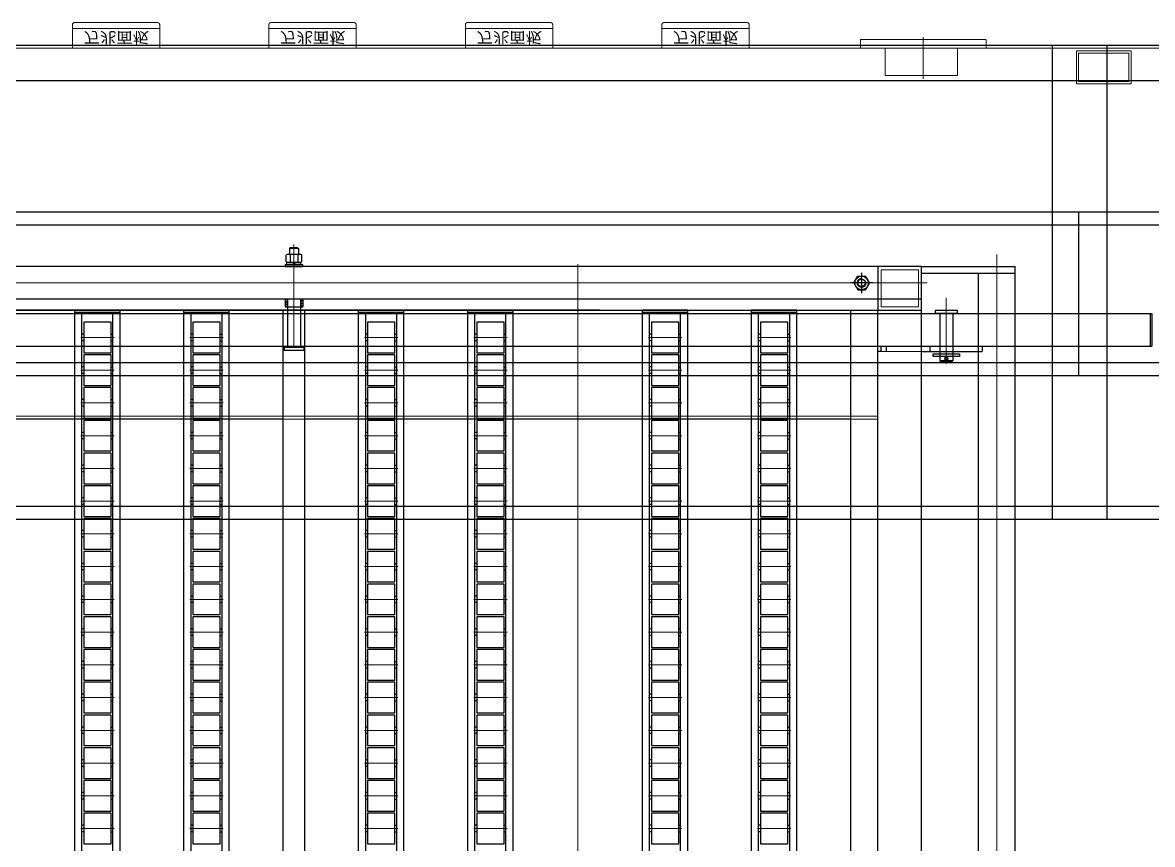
# Model space of a CAD drawing. Extents: x 539033 to 804858, y 468425 to 1263560.
# Drawn here: x 758829 to 759864, y 509196 to 509949 of the extents above; entities that cross this region are included whole.
import ezdxf

# ---------------------------------------------------------------- set-up
doc = ezdxf.new("R2010")
doc.units = 0
doc.header["$LTSCALE"] = 1000
doc.header["$MEASUREMENT"] = 0
for name, pattern in [('0', [0, 0]), ('ACAD_ISO02W100', [15, 12, -3]), ('ACAD_ISO04W100', [30, 24, -3, 0, -3]), ('ACAD_ISO05W100', [33, 24, -3, 0, -3, 0, -3]), ('ACAD_ISO10W100', [18.5, 12, -3, 0.5, -3]), ('DASHDOT', [25.4, 12.7, -6.35, 0, -6.35]), ('SOLID', [0])]:
    doc.linetypes.add(name, pattern=pattern)
doc.layers.get('0').update_dxf_attribs({"linetype": 'CONTINUOUS'})
doc.layers.add('1', color=1, linetype='DASHDOT')
for name, color, linetype, lineweight in [('3', 7, 'ACAD_ISO04W100', 15), ('中心线', 1, 'ACAD_ISO10W100', 15), ('双点划线', 7, 'ACAD_ISO05W100', 15), ('标注', 7, 'SOLID', 15), ('点划线', 1, 'ACAD_ISO04W100', 15), ('粗实线', 7, '0', 30), ('虚线', 6, 'ACAD_ISO02W100', 18)]:
    doc.layers.add(name, color=color, linetype=linetype, lineweight=lineweight)
doc.styles.add('标准', font='', dxfattribs={"width": 0.667})
doc.styles.get('标准').set_extended_font_data('FangSong_GB2312')

# ---------------------------------------------------------------- blocks, each defined once
blk = doc.blocks.new('A$C513352F2')
at = {"layer": '点划线'}
blk.add_line((68.9, 0), (68.9, 1086.9), dxfattribs=at)
at = {"layer": '粗实线', "color": 5}
for p, q in [((0, 1070.9), (85.7, 1070.9)), ((85.7, 1070.9), (85.7, 10.9)), ((0, 1064.9), (85.7, 1064.9)), ((52.2, 1064.9), (52.2, 16.9)), ((0, 16.9), (85.7, 16.9)), ((0, 10.9), (85.7, 10.9))]:
    blk.add_line(p, q, dxfattribs=at)
blk = doc.blocks.new('A$C458447FD')
at = {"layer": '标注'}
h = blk.add_hatch(dxfattribs=at)
h.set_pattern_fill('ANSI31', color=3, scale=0.5)
h.set_pattern_definition([(45, (-117.9495, 9.9451), (-1.122532, 1.122532), [])])
h.paths.add_polyline_path([(792.3, 50.1), (794, 50.1), (794, 57.1), (792.3, 57.1)])
h.paths.add_polyline_path([(778, 50.1), (779.8, 50.1), (779.8, 57.1), (778, 57.1)])
for p, q in [((176.4, 100.1), (176.4, 102.6)), ((176.4, 102.6), (200.4, 102.6)), ((200.4, 102.6), (200.4, 100.1)), ((258.8, 35.1), (262.4, 41.4)), ((258.8, 35.1), (262.4, 28.9)), ((269.6, 41.4), (262.4, 41.4)), ((273.2, 35.1), (269.6, 41.4)), ((273.2, 35.1), (269.6, 28.9)), ((269.6, 28.9), (262.4, 28.9)), ((794, 20.1), (778, 20.1)), ((778, 20.1), (778, 18.5)), ((778, 18.5), (794, 18.5)), ((778.8, 15.9), (778.8, 9.5)), ((779.6, 18.5), (792.5, 18.5)), ((779.6, 18.5), (779.6, 16.4)), ((779.6, 16.4), (792.5, 16.4)), ((791.4, 16.4), (780.6, 16.4)), ((782.4, 9.5), (782.4, 15.9)), ((785.5, 18.5), (784.9, 16.4)), ((786.5, 18.3), (786, 16.4)), ((786.6, 18.5), (786.5, 18.3)), ((789.6, 9.5), (789.6, 15.9)), ((792.5, 18.5), (792.5, 16.4)), ((793.2, 15.9), (793.2, 9.5)), ((794, 18.5), (794, 20.1)), ((791.4, 8.9), (780.6, 8.9))]:
    blk.add_line(p, q)
at = {"color": 3}
for p, q in [((777, 94.1), (777, 97.1)), ((777, 97.1), (795, 97.1)), ((795, 94.1), (795, 97.1))]:
    blk.add_line(p, q, dxfattribs=at)
for radius in [6.23, 3.4]:
    blk.add_circle((266, 35.1), radius)
for centre, radius, start, end in [((780.6, 13.2), 3.21, 55.9063, 124.0937), ((786, 4.4), 12, 72.5674, 107.4326), ((791.4, 13.2), 3.21, 55.9063, 124.0937), ((780.6, 12.1), 3.21, 235.9063, 304.0937), ((786, 20.9), 12, 252.5674, 287.4326), ((791.4, 12.1), 3.21, 235.9063, 304.0937)]:
    blk.add_arc(centre, radius, start, end)
at = {"layer": '1', "linetype": 'DASHDOT'}
for p, q in [((266, 25.9), (266, 44.4)), ((255.8, 35.1), (276.2, 35.1))]:
    blk.add_line(p, q, dxfattribs=at)
at = {"layer": '3'}
blk.add_arc((266, 35.1), 4, 270, 190, dxfattribs=at)
at = {"layer": '点划线'}
for p, q in [((526, 17.9), (526, 1044.2)), ((330.8, 535.1), (361.3, 535.1)), ((430.8, 535.1), (461.3, 535.1)), ((590.8, 535.1), (621.3, 535.1)), ((690.8, 535.1), (721.3, 535.1)), ((850.8, 535.1), (881.3, 535.1)), ((950.8, 535.1), (981.3, 535.1)), ((330.8, 505.1), (361.3, 505.1)), ((430.8, 505.1), (461.3, 505.1)), ((590.8, 505.1), (621.3, 505.1)), ((690.8, 505.1), (721.3, 505.1)), ((850.8, 505.1), (881.3, 505.1)), ((950.8, 505.1), (981.3, 505.1)), ((330.8, 475.1), (361.3, 475.1)), ((430.8, 475.1), (461.3, 475.1)), ((590.8, 475.1), (621.3, 475.1)), ((690.8, 475.1), (721.3, 475.1)), ((850.8, 475.1), (881.3, 475.1)), ((950.8, 475.1), (981.3, 475.1)), ((330.8, 445.1), (361.3, 445.1)), ((430.8, 445.1), (461.3, 445.1)), ((590.8, 445.1), (621.3, 445.1)), ((690.8, 445.1), (721.3, 445.1)), ((850.8, 445.1), (881.3, 445.1)), ((950.8, 445.1), (981.3, 445.1)), ((330.8, 415.1), (361.3, 415.1)), ((430.8, 415.1), (461.3, 415.1)), ((590.8, 415.1), (621.3, 415.1)), ((690.8, 415.1), (721.3, 415.1)), ((850.8, 415.1), (881.3, 415.1)), ((950.8, 415.1), (981.3, 415.1)), ((330.8, 385.1), (361.3, 385.1)), ((430.8, 385.1), (461.3, 385.1)), ((590.8, 385.1), (621.3, 385.1)), ((690.8, 385.1), (721.3, 385.1)), ((850.8, 385.1), (881.3, 385.1)), ((950.8, 385.1), (981.3, 385.1)), ((330.8, 355.1), (361.3, 355.1)), ((430.8, 355.1), (461.3, 355.1)), ((590.8, 355.1), (621.3, 355.1)), ((690.8, 355.1), (721.3, 355.1)), ((850.8, 355.1), (881.3, 355.1)), ((950.8, 355.1), (981.3, 355.1)), ((330.8, 325.1), (361.3, 325.1)), ((430.8, 325.1), (461.3, 325.1)), ((590.8, 325.1), (621.3, 325.1)), ((690.8, 325.1), (721.3, 325.1)), ((850.8, 325.1), (881.3, 325.1)), ((950.8, 325.1), (981.3, 325.1)), ((330.8, 295.1), (361.3, 295.1)), ((430.8, 295.1), (461.3, 295.1)), ((590.8, 295.1), (621.3, 295.1)), ((690.8, 295.1), (721.3, 295.1)), ((850.8, 295.1), (881.3, 295.1)), ((950.8, 295.1), (981.3, 295.1)), ((330.8, 265.1), (361.3, 265.1)), ((430.8, 265.1), (461.3, 265.1)), ((590.8, 265.1), (621.3, 265.1)), ((690.8, 265.1), (721.3, 265.1)), ((850.8, 265.1), (881.3, 265.1)), ((950.8, 265.1), (981.3, 265.1)), ((330.8, 235.1), (361.3, 235.1)), ((430.8, 235.1), (461.3, 235.1)), ((590.8, 235.1), (621.3, 235.1)), ((690.8, 235.1), (721.3, 235.1)), ((850.8, 235.1), (881.3, 235.1)), ((950.8, 235.1), (981.3, 235.1)), ((330.8, 205.1), (361.3, 205.1)), ((430.8, 205.1), (461.3, 205.1)), ((590.8, 205.1), (621.3, 205.1)), ((690.8, 205.1), (721.3, 205.1)), ((850.8, 205.1), (881.3, 205.1)), ((950.8, 205.1), (981.3, 205.1)), ((330.8, 175.1), (361.3, 175.1)), ((430.8, 175.1), (461.3, 175.1)), ((590.8, 175.1), (621.3, 175.1)), ((690.8, 175.1), (721.3, 175.1)), ((850.8, 175.1), (881.3, 175.1)), ((950.8, 175.1), (981.3, 175.1)), ((330.8, 145.1), (361.3, 145.1)), ((430.8, 145.1), (461.3, 145.1)), ((590.8, 145.1), (621.3, 145.1)), ((690.8, 145.1), (721.3, 145.1)), ((850.8, 145.1), (881.3, 145.1)), ((950.8, 145.1), (981.3, 145.1)), ((330.8, 115.1), (361.3, 115.1)), ((430.8, 115.1), (461.3, 115.1)), ((590.8, 115.1), (621.3, 115.1)), ((690.8, 115.1), (721.3, 115.1)), ((850.8, 115.1), (881.3, 115.1)), ((950.8, 115.1), (981.3, 115.1)), ((186.4, 104.6), (190.4, 104.6)), ((188.4, 48.9), (188.4, 109.3)), ((786, 0), (786, 94.6)), ((330.8, 85.1), (361.3, 85.1)), ((430.8, 85.1), (461.3, 85.1)), ((590.8, 85.1), (621.3, 85.1)), ((690.8, 85.1), (721.3, 85.1)), ((850.8, 85.1), (881.3, 85.1)), ((950.8, 85.1), (981.3, 85.1)), ((206, 35.1), (1376.8, 35.1))]:
    blk.add_line(p, q, dxfattribs=at)
at = {"layer": '粗实线'}
for p, q in [((251, 1040.1), (251, 60.1)), ((276, 160.1), (776, 160.1)), ((796, 160.1), (1296, 160.1)), ((182.4, 106.6), (183.4, 107.6)), ((182.4, 63.1), (182.4, 106.6)), ((182.4, 106.6), (194.4, 106.6)), ((193.4, 107.6), (183.4, 107.6)), ((193.4, 107.6), (194.4, 106.6)), ((194.4, 63.1), (194.4, 106.6)), ((155.5, 93.1), (155.5, 98.1)), ((211, 98.1), (155.5, 98.1)), ((200.4, 100.1), (176.4, 100.1)), ((203.4, 93.1), (203.4, 98.1)), ((243.5, 93.1), (243.5, 98.1)), ((248.5, 98.1), (251, 98.1)), ((248.5, 93.1), (248.5, 98.1)), ((780, 50.1), (780, 94.1)), ((792, 50.1), (792, 94.1)), ((0, 63.1), (0, 93.1)), ((1118.6, 93.1), (0, 93.1)), ((1.5, 63.1), (1.5, 93.1)), ((1109.8, 63.1), (0, 63.1)), ((1321, 60.1), (251, 60.1)), ((506, 60.1), (1321, 60.1)), ((794, 57.1), (778, 57.1)), ((778, 50.1), (778, 57.1)), ((779.8, 50.1), (779.8, 57.1)), ((792.3, 50.1), (792.3, 57.1)), ((794, 50.1), (794, 57.1)), ((211, 50.1), (1361, 50.1)), ((782, 3.6), (782, 8.9)), ((783, 2.6), (782, 3.6)), ((782, 3.6), (790, 3.6)), ((789, 2.6), (783, 2.6)), ((789, 2.6), (790, 3.6)), ((790, 3.6), (790, 8.9))]:
    blk.add_line(p, q, dxfattribs=at)
at = {"layer": '粗实线', "color": 2}
for p, q in [((276, 1040.1), (276, 60.1)), ((776, 1040.1), (776, 60.1)), ((796, 1040.1), (796, 60.1))]:
    blk.add_line(p, q, dxfattribs=at)
at = {"layer": '粗实线', "color": 4}
for p, q in [((325.3, 1040.1), (325.3, 60.1)), ((331.8, 1038.1), (331.8, 62.1)), ((360.3, 1038.1), (360.3, 62.1)), ((366.8, 1040.1), (366.8, 60.1)), ((425.3, 1040.1), (425.3, 60.1)), ((431.8, 1038.1), (431.8, 62.1)), ((460.3, 1038.1), (460.3, 62.1)), ((466.8, 1040.1), (466.8, 60.1)), ((585.3, 1040.1), (585.3, 60.1)), ((591.8, 1038.1), (591.8, 62.1)), ((620.3, 1038.1), (620.3, 62.1)), ((626.8, 1040.1), (626.8, 60.1)), ((685.3, 1040.1), (685.3, 60.1)), ((691.8, 1038.1), (691.8, 62.1)), ((720.3, 1038.1), (720.3, 62.1)), ((726.8, 1040.1), (726.8, 60.1)), ((845.3, 1040.1), (845.3, 60.1)), ((851.8, 1038.1), (851.8, 62.1)), ((880.3, 1038.1), (880.3, 62.1)), ((886.8, 1040.1), (886.8, 60.1)), ((945.3, 1040.1), (945.3, 60.1)), ((951.8, 1038.1), (951.8, 62.1)), ((980.3, 1038.1), (980.3, 62.1)), ((986.8, 1040.1), (986.8, 60.1)), ((325.3, 62.1), (366.8, 62.1)), ((425.3, 62.1), (466.8, 62.1)), ((585.3, 62.1), (626.8, 62.1)), ((685.3, 62.1), (726.8, 62.1)), ((845.3, 62.1), (886.8, 62.1)), ((945.3, 62.1), (986.8, 62.1)), ((325.3, 60.1), (366.8, 60.1)), ((425.3, 60.1), (466.8, 60.1)), ((585.3, 60.1), (626.8, 60.1)), ((685.3, 60.1), (726.8, 60.1)), ((845.3, 60.1), (886.8, 60.1)), ((945.3, 60.1), (986.8, 60.1))]:
    blk.add_line(p, q, dxfattribs=at)
at = {"layer": '粗实线', "color": 3}
for p, q in [((333.5, 538.1), (331.8, 538.1)), ((331.8, 538.1), (331.8, 532.1)), ((333.5, 532.1), (331.8, 532.1)), ((358.5, 538.1), (360.3, 538.1)), ((358.5, 532.1), (360.3, 532.1)), ((360.3, 538.1), (360.3, 532.1)), ((433.5, 538.1), (431.8, 538.1)), ((431.8, 538.1), (431.8, 532.1)), ((433.5, 532.1), (431.8, 532.1)), ((458.5, 538.1), (460.3, 538.1)), ((458.5, 532.1), (460.3, 532.1)), ((460.3, 538.1), (460.3, 532.1)), ((593.5, 538.1), (591.8, 538.1)), ((591.8, 538.1), (591.8, 532.1)), ((593.5, 532.1), (591.8, 532.1)), ((618.5, 538.1), (620.3, 538.1)), ((618.5, 532.1), (620.3, 532.1)), ((620.3, 538.1), (620.3, 532.1)), ((693.5, 538.1), (691.8, 538.1)), ((691.8, 538.1), (691.8, 532.1)), ((693.5, 532.1), (691.8, 532.1)), ((718.5, 538.1), (720.3, 538.1)), ((718.5, 532.1), (720.3, 532.1)), ((720.3, 538.1), (720.3, 532.1)), ((853.5, 538.1), (851.8, 538.1)), ((851.8, 538.1), (851.8, 532.1)), ((853.5, 532.1), (851.8, 532.1)), ((878.5, 538.1), (880.3, 538.1)), ((878.5, 532.1), (880.3, 532.1)), ((880.3, 538.1), (880.3, 532.1)), ((953.5, 538.1), (951.8, 538.1)), ((951.8, 538.1), (951.8, 532.1)), ((953.5, 532.1), (951.8, 532.1)), ((978.5, 538.1), (980.3, 538.1)), ((978.5, 532.1), (980.3, 532.1)), ((980.3, 538.1), (980.3, 532.1)), ((333.5, 508.1), (331.8, 508.1)), ((331.8, 508.1), (331.8, 502.1)), ((358.5, 508.1), (360.3, 508.1)), ((360.3, 508.1), (360.3, 502.1)), ((433.5, 508.1), (431.8, 508.1)), ((431.8, 508.1), (431.8, 502.1)), ((458.5, 508.1), (460.3, 508.1)), ((460.3, 508.1), (460.3, 502.1)), ((593.5, 508.1), (591.8, 508.1)), ((591.8, 508.1), (591.8, 502.1)), ((618.5, 508.1), (620.3, 508.1)), ((620.3, 508.1), (620.3, 502.1)), ((693.5, 508.1), (691.8, 508.1)), ((691.8, 508.1), (691.8, 502.1)), ((718.5, 508.1), (720.3, 508.1)), ((720.3, 508.1), (720.3, 502.1)), ((853.5, 508.1), (851.8, 508.1)), ((851.8, 508.1), (851.8, 502.1)), ((878.5, 508.1), (880.3, 508.1)), ((880.3, 508.1), (880.3, 502.1)), ((953.5, 508.1), (951.8, 508.1)), ((951.8, 508.1), (951.8, 502.1)), ((978.5, 508.1), (980.3, 508.1)), ((980.3, 508.1), (980.3, 502.1)), ((333.5, 502.1), (331.8, 502.1)), ((358.5, 502.1), (360.3, 502.1)), ((433.5, 502.1), (431.8, 502.1)), ((458.5, 502.1), (460.3, 502.1)), ((593.5, 502.1), (591.8, 502.1)), ((618.5, 502.1), (620.3, 502.1)), ((693.5, 502.1), (691.8, 502.1)), ((718.5, 502.1), (720.3, 502.1)), ((853.5, 502.1), (851.8, 502.1)), ((878.5, 502.1), (880.3, 502.1)), ((953.5, 502.1), (951.8, 502.1)), ((978.5, 502.1), (980.3, 502.1)), ((333.5, 478.1), (331.8, 478.1)), ((331.8, 478.1), (331.8, 472.1)), ((358.5, 478.1), (360.3, 478.1)), ((360.3, 478.1), (360.3, 472.1)), ((433.5, 478.1), (431.8, 478.1)), ((431.8, 478.1), (431.8, 472.1)), ((458.5, 478.1), (460.3, 478.1)), ((460.3, 478.1), (460.3, 472.1)), ((593.5, 478.1), (591.8, 478.1)), ((591.8, 478.1), (591.8, 472.1)), ((618.5, 478.1), (620.3, 478.1)), ((620.3, 478.1), (620.3, 472.1)), ((693.5, 478.1), (691.8, 478.1)), ((691.8, 478.1), (691.8, 472.1)), ((718.5, 478.1), (720.3, 478.1)), ((720.3, 478.1), (720.3, 472.1)), ((853.5, 478.1), (851.8, 478.1)), ((851.8, 478.1), (851.8, 472.1)), ((878.5, 478.1), (880.3, 478.1)), ((880.3, 478.1), (880.3, 472.1)), ((953.5, 478.1), (951.8, 478.1)), ((951.8, 478.1), (951.8, 472.1)), ((978.5, 478.1), (980.3, 478.1)), ((980.3, 478.1), (980.3, 472.1)), ((333.5, 472.1), (331.8, 472.1)), ((358.5, 472.1), (360.3, 472.1)), ((433.5, 472.1), (431.8, 472.1)), ((458.5, 472.1), (460.3, 472.1)), ((593.5, 472.1), (591.8, 472.1)), ((618.5, 472.1), (620.3, 472.1)), ((693.5, 472.1), (691.8, 472.1)), ((718.5, 472.1), (720.3, 472.1)), ((853.5, 472.1), (851.8, 472.1)), ((878.5, 472.1), (880.3, 472.1)), ((953.5, 472.1), (951.8, 472.1)), ((978.5, 472.1), (980.3, 472.1)), ((333.5, 448.1), (331.8, 448.1)), ((331.8, 448.1), (331.8, 442.1)), ((358.5, 448.1), (360.3, 448.1)), ((360.3, 448.1), (360.3, 442.1)), ((433.5, 448.1), (431.8, 448.1)), ((431.8, 448.1), (431.8, 442.1)), ((458.5, 448.1), (460.3, 448.1)), ((460.3, 448.1), (460.3, 442.1)), ((593.5, 448.1), (591.8, 448.1)), ((591.8, 448.1), (591.8, 442.1)), ((618.5, 448.1), (620.3, 448.1)), ((620.3, 448.1), (620.3, 442.1)), ((693.5, 448.1), (691.8, 448.1)), ((691.8, 448.1), (691.8, 442.1)), ((718.5, 448.1), (720.3, 448.1)), ((720.3, 448.1), (720.3, 442.1)), ((853.5, 448.1), (851.8, 448.1)), ((851.8, 448.1), (851.8, 442.1)), ((878.5, 448.1), (880.3, 448.1)), ((880.3, 448.1), (880.3, 442.1)), ((953.5, 448.1), (951.8, 448.1)), ((951.8, 448.1), (951.8, 442.1)), ((978.5, 448.1), (980.3, 448.1)), ((980.3, 448.1), (980.3, 442.1)), ((333.5, 442.1), (331.8, 442.1)), ((358.5, 442.1), (360.3, 442.1)), ((433.5, 442.1), (431.8, 442.1)), ((458.5, 442.1), (460.3, 442.1)), ((593.5, 442.1), (591.8, 442.1)), ((618.5, 442.1), (620.3, 442.1)), ((693.5, 442.1), (691.8, 442.1)), ((718.5, 442.1), (720.3, 442.1)), ((853.5, 442.1), (851.8, 442.1)), ((878.5, 442.1), (880.3, 442.1)), ((953.5, 442.1), (951.8, 442.1)), ((978.5, 442.1), (980.3, 442.1)), ((333.5, 418.1), (331.8, 418.1)), ((331.8, 418.1), (331.8, 412.1)), ((358.5, 418.1), (360.3, 418.1)), ((360.3, 418.1), (360.3, 412.1)), ((433.5, 418.1), (431.8, 418.1)), ((431.8, 418.1), (431.8, 412.1)), ((458.5, 418.1), (460.3, 418.1)), ((460.3, 418.1), (460.3, 412.1)), ((593.5, 418.1), (591.8, 418.1)), ((591.8, 418.1), (591.8, 412.1)), ((618.5, 418.1), (620.3, 418.1)), ((620.3, 418.1), (620.3, 412.1)), ((693.5, 418.1), (691.8, 418.1)), ((691.8, 418.1), (691.8, 412.1)), ((718.5, 418.1), (720.3, 418.1)), ((720.3, 418.1), (720.3, 412.1)), ((853.5, 418.1), (851.8, 418.1)), ((851.8, 418.1), (851.8, 412.1)), ((878.5, 418.1), (880.3, 418.1)), ((880.3, 418.1), (880.3, 412.1)), ((953.5, 418.1), (951.8, 418.1)), ((951.8, 418.1), (951.8, 412.1)), ((978.5, 418.1), (980.3, 418.1)), ((980.3, 418.1), (980.3, 412.1)), ((333.5, 412.1), (331.8, 412.1)), ((358.5, 412.1), (360.3, 412.1)), ((433.5, 412.1), (431.8, 412.1)), ((458.5, 412.1), (460.3, 412.1)), ((593.5, 412.1), (591.8, 412.1)), ((618.5, 412.1), (620.3, 412.1)), ((693.5, 412.1), (691.8, 412.1)), ((718.5, 412.1), (720.3, 412.1)), ((853.5, 412.1), (851.8, 412.1)), ((878.5, 412.1), (880.3, 412.1)), ((953.5, 412.1), (951.8, 412.1)), ((978.5, 412.1), (980.3, 412.1)), ((333.5, 388.1), (331.8, 388.1)), ((331.8, 388.1), (331.8, 382.1)), ((358.5, 388.1), (360.3, 388.1)), ((360.3, 388.1), (360.3, 382.1)), ((433.5, 388.1), (431.8, 388.1)), ((431.8, 388.1), (431.8, 382.1)), ((458.5, 388.1), (460.3, 388.1)), ((460.3, 388.1), (460.3, 382.1)), ((593.5, 388.1), (591.8, 388.1)), ((591.8, 388.1), (591.8, 382.1)), ((618.5, 388.1), (620.3, 388.1)), ((620.3, 388.1), (620.3, 382.1)), ((693.5, 388.1), (691.8, 388.1)), ((691.8, 388.1), (691.8, 382.1)), ((718.5, 388.1), (720.3, 388.1)), ((720.3, 388.1), (720.3, 382.1)), ((853.5, 388.1), (851.8, 388.1)), ((851.8, 388.1), (851.8, 382.1)), ((878.5, 388.1), (880.3, 388.1)), ((880.3, 388.1), (880.3, 382.1)), ((953.5, 388.1), (951.8, 388.1)), ((951.8, 388.1), (951.8, 382.1)), ((978.5, 388.1), (980.3, 388.1)), ((980.3, 388.1), (980.3, 382.1)), ((333.5, 382.1), (331.8, 382.1)), ((358.5, 382.1), (360.3, 382.1)), ((433.5, 382.1), (431.8, 382.1)), ((458.5, 382.1), (460.3, 382.1)), ((593.5, 382.1), (591.8, 382.1)), ((618.5, 382.1), (620.3, 382.1)), ((693.5, 382.1), (691.8, 382.1)), ((718.5, 382.1), (720.3, 382.1)), ((853.5, 382.1), (851.8, 382.1)), ((878.5, 382.1), (880.3, 382.1)), ((953.5, 382.1), (951.8, 382.1)), ((978.5, 382.1), (980.3, 382.1)), ((333.5, 358.1), (331.8, 358.1)), ((331.8, 358.1), (331.8, 352.1)), ((333.5, 352.1), (331.8, 352.1)), ((358.5, 358.1), (360.3, 358.1)), ((358.5, 352.1), (360.3, 352.1)), ((360.3, 358.1), (360.3, 352.1)), ((433.5, 358.1), (431.8, 358.1)), ((431.8, 358.1), (431.8, 352.1)), ((433.5, 352.1), (431.8, 352.1)), ((458.5, 358.1), (460.3, 358.1)), ((458.5, 352.1), (460.3, 352.1)), ((460.3, 358.1), (460.3, 352.1)), ((593.5, 358.1), (591.8, 358.1)), ((591.8, 358.1), (591.8, 352.1)), ((593.5, 352.1), (591.8, 352.1)), ((618.5, 358.1), (620.3, 358.1)), ((618.5, 352.1), (620.3, 352.1)), ((620.3, 358.1), (620.3, 352.1)), ((693.5, 358.1), (691.8, 358.1)), ((691.8, 358.1), (691.8, 352.1)), ((693.5, 352.1), (691.8, 352.1)), ((718.5, 358.1), (720.3, 358.1)), ((718.5, 352.1), (720.3, 352.1)), ((720.3, 358.1), (720.3, 352.1)), ((853.5, 358.1), (851.8, 358.1)), ((851.8, 358.1), (851.8, 352.1)), ((853.5, 352.1), (851.8, 352.1)), ((878.5, 358.1), (880.3, 358.1)), ((878.5, 352.1), (880.3, 352.1)), ((880.3, 358.1), (880.3, 352.1)), ((953.5, 358.1), (951.8, 358.1)), ((951.8, 358.1), (951.8, 352.1)), ((953.5, 352.1), (951.8, 352.1)), ((978.5, 358.1), (980.3, 358.1)), ((978.5, 352.1), (980.3, 352.1)), ((980.3, 358.1), (980.3, 352.1)), ((333.5, 328.1), (331.8, 328.1)), ((331.8, 328.1), (331.8, 322.1)), ((333.5, 322.1), (331.8, 322.1)), ((358.5, 328.1), (360.3, 328.1)), ((358.5, 322.1), (360.3, 322.1)), ((360.3, 328.1), (360.3, 322.1)), ((433.5, 328.1), (431.8, 328.1)), ((431.8, 328.1), (431.8, 322.1)), ((433.5, 322.1), (431.8, 322.1)), ((458.5, 328.1), (460.3, 328.1)), ((458.5, 322.1), (460.3, 322.1)), ((460.3, 328.1), (460.3, 322.1)), ((593.5, 328.1), (591.8, 328.1)), ((591.8, 328.1), (591.8, 322.1)), ((593.5, 322.1), (591.8, 322.1)), ((618.5, 328.1), (620.3, 328.1)), ((618.5, 322.1), (620.3, 322.1)), ((620.3, 328.1), (620.3, 322.1)), ((693.5, 328.1), (691.8, 328.1)), ((691.8, 328.1), (691.8, 322.1)), ((693.5, 322.1), (691.8, 322.1)), ((718.5, 328.1), (720.3, 328.1)), ((718.5, 322.1), (720.3, 322.1)), ((720.3, 328.1), (720.3, 322.1)), ((853.5, 328.1), (851.8, 328.1)), ((851.8, 328.1), (851.8, 322.1)), ((853.5, 322.1), (851.8, 322.1)), ((878.5, 328.1), (880.3, 328.1)), ((878.5, 322.1), (880.3, 322.1)), ((880.3, 328.1), (880.3, 322.1)), ((953.5, 328.1), (951.8, 328.1)), ((951.8, 328.1), (951.8, 322.1)), ((953.5, 322.1), (951.8, 322.1)), ((978.5, 328.1), (980.3, 328.1)), ((978.5, 322.1), (980.3, 322.1)), ((980.3, 328.1), (980.3, 322.1)), ((333.5, 298.1), (331.8, 298.1)), ((331.8, 298.1), (331.8, 292.1)), ((333.5, 292.1), (331.8, 292.1)), ((358.5, 298.1), (360.3, 298.1)), ((358.5, 292.1), (360.3, 292.1)), ((360.3, 298.1), (360.3, 292.1)), ((433.5, 298.1), (431.8, 298.1)), ((431.8, 298.1), (431.8, 292.1)), ((433.5, 292.1), (431.8, 292.1)), ((458.5, 298.1), (460.3, 298.1)), ((458.5, 292.1), (460.3, 292.1)), ((460.3, 298.1), (460.3, 292.1)), ((593.5, 298.1), (591.8, 298.1)), ((591.8, 298.1), (591.8, 292.1)), ((593.5, 292.1), (591.8, 292.1)), ((618.5, 298.1), (620.3, 298.1)), ((618.5, 292.1), (620.3, 292.1)), ((620.3, 298.1), (620.3, 292.1)), ((693.5, 298.1), (691.8, 298.1)), ((691.8, 298.1), (691.8, 292.1)), ((693.5, 292.1), (691.8, 292.1)), ((718.5, 298.1), (720.3, 298.1)), ((718.5, 292.1), (720.3, 292.1)), ((720.3, 298.1), (720.3, 292.1)), ((853.5, 298.1), (851.8, 298.1)), ((851.8, 298.1), (851.8, 292.1)), ((853.5, 292.1), (851.8, 292.1)), ((878.5, 298.1), (880.3, 298.1)), ((878.5, 292.1), (880.3, 292.1)), ((880.3, 298.1), (880.3, 292.1)), ((953.5, 298.1), (951.8, 298.1)), ((951.8, 298.1), (951.8, 292.1)), ((953.5, 292.1), (951.8, 292.1)), ((978.5, 298.1), (980.3, 298.1)), ((978.5, 292.1), (980.3, 292.1)), ((980.3, 298.1), (980.3, 292.1)), ((333.5, 268.1), (331.8, 268.1)), ((331.8, 268.1), (331.8, 262.1)), ((333.5, 262.1), (331.8, 262.1)), ((358.5, 268.1), (360.3, 268.1)), ((358.5, 262.1), (360.3, 262.1)), ((360.3, 268.1), (360.3, 262.1)), ((433.5, 268.1), (431.8, 268.1)), ((431.8, 268.1), (431.8, 262.1)), ((433.5, 262.1), (431.8, 262.1)), ((458.5, 268.1), (460.3, 268.1)), ((458.5, 262.1), (460.3, 262.1)), ((460.3, 268.1), (460.3, 262.1)), ((593.5, 268.1), (591.8, 268.1)), ((591.8, 268.1), (591.8, 262.1)), ((593.5, 262.1), (591.8, 262.1)), ((618.5, 268.1), (620.3, 268.1)), ((618.5, 262.1), (620.3, 262.1)), ((620.3, 268.1), (620.3, 262.1)), ((693.5, 268.1), (691.8, 268.1)), ((691.8, 268.1), (691.8, 262.1)), ((693.5, 262.1), (691.8, 262.1)), ((718.5, 268.1), (720.3, 268.1)), ((718.5, 262.1), (720.3, 262.1)), ((720.3, 268.1), (720.3, 262.1)), ((853.5, 268.1), (851.8, 268.1)), ((851.8, 268.1), (851.8, 262.1)), ((853.5, 262.1), (851.8, 262.1)), ((878.5, 268.1), (880.3, 268.1)), ((878.5, 262.1), (880.3, 262.1)), ((880.3, 268.1), (880.3, 262.1)), ((953.5, 268.1), (951.8, 268.1)), ((951.8, 268.1), (951.8, 262.1)), ((953.5, 262.1), (951.8, 262.1)), ((978.5, 268.1), (980.3, 268.1)), ((978.5, 262.1), (980.3, 262.1)), ((980.3, 268.1), (980.3, 262.1)), ((333.5, 238.1), (331.8, 238.1)), ((331.8, 238.1), (331.8, 232.1)), ((358.5, 238.1), (360.3, 238.1)), ((360.3, 238.1), (360.3, 232.1)), ((433.5, 238.1), (431.8, 238.1)), ((431.8, 238.1), (431.8, 232.1)), ((458.5, 238.1), (460.3, 238.1)), ((460.3, 238.1), (460.3, 232.1)), ((593.5, 238.1), (591.8, 238.1)), ((591.8, 238.1), (591.8, 232.1)), ((618.5, 238.1), (620.3, 238.1)), ((620.3, 238.1), (620.3, 232.1)), ((693.5, 238.1), (691.8, 238.1)), ((691.8, 238.1), (691.8, 232.1)), ((718.5, 238.1), (720.3, 238.1)), ((720.3, 238.1), (720.3, 232.1)), ((853.5, 238.1), (851.8, 238.1)), ((851.8, 238.1), (851.8, 232.1)), ((878.5, 238.1), (880.3, 238.1)), ((880.3, 238.1), (880.3, 232.1)), ((953.5, 238.1), (951.8, 238.1)), ((951.8, 238.1), (951.8, 232.1)), ((978.5, 238.1), (980.3, 238.1)), ((980.3, 238.1), (980.3, 232.1)), ((333.5, 232.1), (331.8, 232.1)), ((358.5, 232.1), (360.3, 232.1)), ((433.5, 232.1), (431.8, 232.1)), ((458.5, 232.1), (460.3, 232.1)), ((593.5, 232.1), (591.8, 232.1)), ((618.5, 232.1), (620.3, 232.1)), ((693.5, 232.1), (691.8, 232.1)), ((718.5, 232.1), (720.3, 232.1)), ((853.5, 232.1), (851.8, 232.1)), ((878.5, 232.1), (880.3, 232.1)), ((953.5, 232.1), (951.8, 232.1)), ((978.5, 232.1), (980.3, 232.1)), ((333.5, 208.1), (331.8, 208.1)), ((331.8, 208.1), (331.8, 202.1)), ((358.5, 208.1), (360.3, 208.1)), ((360.3, 208.1), (360.3, 202.1)), ((433.5, 208.1), (431.8, 208.1)), ((431.8, 208.1), (431.8, 202.1)), ((458.5, 208.1), (460.3, 208.1)), ((460.3, 208.1), (460.3, 202.1)), ((593.5, 208.1), (591.8, 208.1)), ((591.8, 208.1), (591.8, 202.1)), ((618.5, 208.1), (620.3, 208.1)), ((620.3, 208.1), (620.3, 202.1)), ((693.5, 208.1), (691.8, 208.1)), ((691.8, 208.1), (691.8, 202.1)), ((718.5, 208.1), (720.3, 208.1)), ((720.3, 208.1), (720.3, 202.1)), ((853.5, 208.1), (851.8, 208.1)), ((851.8, 208.1), (851.8, 202.1)), ((878.5, 208.1), (880.3, 208.1)), ((880.3, 208.1), (880.3, 202.1)), ((953.5, 208.1), (951.8, 208.1)), ((951.8, 208.1), (951.8, 202.1)), ((978.5, 208.1), (980.3, 208.1)), ((980.3, 208.1), (980.3, 202.1)), ((333.5, 202.1), (331.8, 202.1)), ((358.5, 202.1), (360.3, 202.1)), ((433.5, 202.1), (431.8, 202.1)), ((458.5, 202.1), (460.3, 202.1)), ((593.5, 202.1), (591.8, 202.1)), ((618.5, 202.1), (620.3, 202.1)), ((693.5, 202.1), (691.8, 202.1)), ((718.5, 202.1), (720.3, 202.1)), ((853.5, 202.1), (851.8, 202.1)), ((878.5, 202.1), (880.3, 202.1)), ((953.5, 202.1), (951.8, 202.1)), ((978.5, 202.1), (980.3, 202.1)), ((333.5, 178.1), (331.8, 178.1)), ((331.8, 178.1), (331.8, 172.1)), ((358.5, 178.1), (360.3, 178.1)), ((360.3, 178.1), (360.3, 172.1)), ((433.5, 178.1), (431.8, 178.1)), ((431.8, 178.1), (431.8, 172.1)), ((458.5, 178.1), (460.3, 178.1)), ((460.3, 178.1), (460.3, 172.1)), ((593.5, 178.1), (591.8, 178.1)), ((591.8, 178.1), (591.8, 172.1)), ((618.5, 178.1), (620.3, 178.1)), ((620.3, 178.1), (620.3, 172.1)), ((693.5, 178.1), (691.8, 178.1)), ((691.8, 178.1), (691.8, 172.1)), ((718.5, 178.1), (720.3, 178.1)), ((720.3, 178.1), (720.3, 172.1)), ((853.5, 178.1), (851.8, 178.1)), ((851.8, 178.1), (851.8, 172.1)), ((878.5, 178.1), (880.3, 178.1)), ((880.3, 178.1), (880.3, 172.1)), ((953.5, 178.1), (951.8, 178.1)), ((951.8, 178.1), (951.8, 172.1)), ((978.5, 178.1), (980.3, 178.1)), ((980.3, 178.1), (980.3, 172.1)), ((333.5, 172.1), (331.8, 172.1)), ((358.5, 172.1), (360.3, 172.1)), ((433.5, 172.1), (431.8, 172.1)), ((458.5, 172.1), (460.3, 172.1)), ((593.5, 172.1), (591.8, 172.1)), ((618.5, 172.1), (620.3, 172.1)), ((693.5, 172.1), (691.8, 172.1)), ((718.5, 172.1), (720.3, 172.1)), ((853.5, 172.1), (851.8, 172.1)), ((878.5, 172.1), (880.3, 172.1)), ((953.5, 172.1), (951.8, 172.1)), ((978.5, 172.1), (980.3, 172.1)), ((333.5, 148.1), (331.8, 148.1)), ((331.8, 148.1), (331.8, 142.1)), ((358.5, 148.1), (360.3, 148.1)), ((360.3, 148.1), (360.3, 142.1)), ((433.5, 148.1), (431.8, 148.1)), ((431.8, 148.1), (431.8, 142.1)), ((458.5, 148.1), (460.3, 148.1)), ((460.3, 148.1), (460.3, 142.1)), ((593.5, 148.1), (591.8, 148.1)), ((591.8, 148.1), (591.8, 142.1)), ((618.5, 148.1), (620.3, 148.1)), ((620.3, 148.1), (620.3, 142.1)), ((693.5, 148.1), (691.8, 148.1)), ((691.8, 148.1), (691.8, 142.1)), ((718.5, 148.1), (720.3, 148.1)), ((720.3, 148.1), (720.3, 142.1)), ((853.5, 148.1), (851.8, 148.1)), ((851.8, 148.1), (851.8, 142.1)), ((878.5, 148.1), (880.3, 148.1)), ((880.3, 148.1), (880.3, 142.1)), ((953.5, 148.1), (951.8, 148.1)), ((951.8, 148.1), (951.8, 142.1)), ((978.5, 148.1), (980.3, 148.1)), ((980.3, 148.1), (980.3, 142.1)), ((333.5, 142.1), (331.8, 142.1)), ((358.5, 142.1), (360.3, 142.1)), ((433.5, 142.1), (431.8, 142.1)), ((458.5, 142.1), (460.3, 142.1)), ((593.5, 142.1), (591.8, 142.1)), ((618.5, 142.1), (620.3, 142.1)), ((693.5, 142.1), (691.8, 142.1)), ((718.5, 142.1), (720.3, 142.1)), ((853.5, 142.1), (851.8, 142.1)), ((878.5, 142.1), (880.3, 142.1)), ((953.5, 142.1), (951.8, 142.1)), ((978.5, 142.1), (980.3, 142.1)), ((333.5, 118.1), (331.8, 118.1)), ((331.8, 118.1), (331.8, 112.1)), ((358.5, 118.1), (360.3, 118.1)), ((360.3, 118.1), (360.3, 112.1)), ((433.5, 118.1), (431.8, 118.1)), ((431.8, 118.1), (431.8, 112.1)), ((458.5, 118.1), (460.3, 118.1)), ((460.3, 118.1), (460.3, 112.1)), ((593.5, 118.1), (591.8, 118.1)), ((591.8, 118.1), (591.8, 112.1)), ((618.5, 118.1), (620.3, 118.1)), ((620.3, 118.1), (620.3, 112.1)), ((693.5, 118.1), (691.8, 118.1)), ((691.8, 118.1), (691.8, 112.1)), ((718.5, 118.1), (720.3, 118.1)), ((720.3, 118.1), (720.3, 112.1)), ((853.5, 118.1), (851.8, 118.1)), ((851.8, 118.1), (851.8, 112.1)), ((878.5, 118.1), (880.3, 118.1)), ((880.3, 118.1), (880.3, 112.1)), ((953.5, 118.1), (951.8, 118.1)), ((951.8, 118.1), (951.8, 112.1)), ((978.5, 118.1), (980.3, 118.1)), ((980.3, 118.1), (980.3, 112.1)), ((333.5, 112.1), (331.8, 112.1)), ((358.5, 112.1), (360.3, 112.1)), ((433.5, 112.1), (431.8, 112.1)), ((458.5, 112.1), (460.3, 112.1)), ((593.5, 112.1), (591.8, 112.1)), ((618.5, 112.1), (620.3, 112.1)), ((693.5, 112.1), (691.8, 112.1)), ((718.5, 112.1), (720.3, 112.1)), ((853.5, 112.1), (851.8, 112.1)), ((878.5, 112.1), (880.3, 112.1)), ((953.5, 112.1), (951.8, 112.1)), ((978.5, 112.1), (980.3, 112.1)), ((795, 94.1), (777, 94.1)), ((333.5, 88.1), (331.8, 88.1)), ((331.8, 88.1), (331.8, 82.1)), ((358.5, 88.1), (360.3, 88.1)), ((360.3, 88.1), (360.3, 82.1)), ((433.5, 88.1), (431.8, 88.1)), ((431.8, 88.1), (431.8, 82.1)), ((458.5, 88.1), (460.3, 88.1)), ((460.3, 88.1), (460.3, 82.1)), ((593.5, 88.1), (591.8, 88.1)), ((591.8, 88.1), (591.8, 82.1)), ((618.5, 88.1), (620.3, 88.1)), ((620.3, 88.1), (620.3, 82.1)), ((693.5, 88.1), (691.8, 88.1)), ((691.8, 88.1), (691.8, 82.1)), ((718.5, 88.1), (720.3, 88.1)), ((720.3, 88.1), (720.3, 82.1)), ((853.5, 88.1), (851.8, 88.1)), ((851.8, 88.1), (851.8, 82.1)), ((878.5, 88.1), (880.3, 88.1)), ((880.3, 88.1), (880.3, 82.1)), ((953.5, 88.1), (951.8, 88.1)), ((951.8, 88.1), (951.8, 82.1)), ((978.5, 88.1), (980.3, 88.1)), ((980.3, 88.1), (980.3, 82.1)), ((333.5, 82.1), (331.8, 82.1)), ((358.5, 82.1), (360.3, 82.1)), ((433.5, 82.1), (431.8, 82.1)), ((458.5, 82.1), (460.3, 82.1)), ((593.5, 82.1), (591.8, 82.1)), ((618.5, 82.1), (620.3, 82.1)), ((693.5, 82.1), (691.8, 82.1)), ((718.5, 82.1), (720.3, 82.1)), ((853.5, 82.1), (851.8, 82.1)), ((878.5, 82.1), (880.3, 82.1)), ((953.5, 82.1), (951.8, 82.1)), ((978.5, 82.1), (980.3, 82.1))]:
    blk.add_line(p, q, dxfattribs=at)
at = {"layer": '粗实线'}
for points in [[(211, 20.1), (1361, 20.1), (1361, 1080.1), (211, 1080.1)], [(251, 60.1), (211, 60.1), (211, 20.1), (251, 20.1)]]:
    blk.add_lwpolyline(points, close=True, dxfattribs=at)
at = {"layer": '粗实线', "color": 3}
for points in [[(333.5, 521.1), (358.5, 521.1), (358.5, 549.1), (333.5, 549.1)], [(433.5, 521.1), (458.5, 521.1), (458.5, 549.1), (433.5, 549.1)], [(593.5, 521.1), (618.5, 521.1), (618.5, 549.1), (593.5, 549.1)], [(693.5, 521.1), (718.5, 521.1), (718.5, 549.1), (693.5, 549.1)], [(853.5, 521.1), (878.5, 521.1), (878.5, 549.1), (853.5, 549.1)], [(953.5, 521.1), (978.5, 521.1), (978.5, 549.1), (953.5, 549.1)], [(333.5, 491.1), (358.5, 491.1), (358.5, 519.1), (333.5, 519.1)], [(433.5, 491.1), (458.5, 491.1), (458.5, 519.1), (433.5, 519.1)], [(593.5, 491.1), (618.5, 491.1), (618.5, 519.1), (593.5, 519.1)], [(693.5, 491.1), (718.5, 491.1), (718.5, 519.1), (693.5, 519.1)], [(853.5, 491.1), (878.5, 491.1), (878.5, 519.1), (853.5, 519.1)], [(953.5, 491.1), (978.5, 491.1), (978.5, 519.1), (953.5, 519.1)], [(333.5, 461.1), (358.5, 461.1), (358.5, 489.1), (333.5, 489.1)], [(433.5, 461.1), (458.5, 461.1), (458.5, 489.1), (433.5, 489.1)], [(593.5, 461.1), (618.5, 461.1), (618.5, 489.1), (593.5, 489.1)], [(693.5, 461.1), (718.5, 461.1), (718.5, 489.1), (693.5, 489.1)], [(853.5, 461.1), (878.5, 461.1), (878.5, 489.1), (853.5, 489.1)], [(953.5, 461.1), (978.5, 461.1), (978.5, 489.1), (953.5, 489.1)], [(333.5, 431.1), (358.5, 431.1), (358.5, 459.1), (333.5, 459.1)], [(433.5, 431.1), (458.5, 431.1), (458.5, 459.1), (433.5, 459.1)], [(593.5, 431.1), (618.5, 431.1), (618.5, 459.1), (593.5, 459.1)], [(693.5, 431.1), (718.5, 431.1), (718.5, 459.1), (693.5, 459.1)], [(853.5, 431.1), (878.5, 431.1), (878.5, 459.1), (853.5, 459.1)], [(953.5, 431.1), (978.5, 431.1), (978.5, 459.1), (953.5, 459.1)], [(333.5, 401.1), (358.5, 401.1), (358.5, 429.1), (333.5, 429.1)], [(433.5, 401.1), (458.5, 401.1), (458.5, 429.1), (433.5, 429.1)], [(593.5, 401.1), (618.5, 401.1), (618.5, 429.1), (593.5, 429.1)], [(693.5, 401.1), (718.5, 401.1), (718.5, 429.1), (693.5, 429.1)], [(853.5, 401.1), (878.5, 401.1), (878.5, 429.1), (853.5, 429.1)], [(953.5, 401.1), (978.5, 401.1), (978.5, 429.1), (953.5, 429.1)], [(333.5, 371.1), (358.5, 371.1), (358.5, 399.1), (333.5, 399.1)], [(433.5, 371.1), (458.5, 371.1), (458.5, 399.1), (433.5, 399.1)], [(593.5, 371.1), (618.5, 371.1), (618.5, 399.1), (593.5, 399.1)], [(693.5, 371.1), (718.5, 371.1), (718.5, 399.1), (693.5, 399.1)], [(853.5, 371.1), (878.5, 371.1), (878.5, 399.1), (853.5, 399.1)], [(953.5, 371.1), (978.5, 371.1), (978.5, 399.1), (953.5, 399.1)], [(333.5, 341.1), (358.5, 341.1), (358.5, 369.1), (333.5, 369.1)], [(433.5, 341.1), (458.5, 341.1), (458.5, 369.1), (433.5, 369.1)], [(593.5, 341.1), (618.5, 341.1), (618.5, 369.1), (593.5, 369.1)], [(693.5, 341.1), (718.5, 341.1), (718.5, 369.1), (693.5, 369.1)], [(853.5, 341.1), (878.5, 341.1), (878.5, 369.1), (853.5, 369.1)], [(953.5, 341.1), (978.5, 341.1), (978.5, 369.1), (953.5, 369.1)], [(333.5, 311.1), (358.5, 311.1), (358.5, 339.1), (333.5, 339.1)], [(433.5, 311.1), (458.5, 311.1), (458.5, 339.1), (433.5, 339.1)], [(593.5, 311.1), (618.5, 311.1), (618.5, 339.1), (593.5, 339.1)], [(693.5, 311.1), (718.5, 311.1), (718.5, 339.1), (693.5, 339.1)], [(853.5, 311.1), (878.5, 311.1), (878.5, 339.1), (853.5, 339.1)], [(953.5, 311.1), (978.5, 311.1), (978.5, 339.1), (953.5, 339.1)], [(333.5, 281.1), (358.5, 281.1), (358.5, 309.1), (333.5, 309.1)], [(433.5, 281.1), (458.5, 281.1), (458.5, 309.1), (433.5, 309.1)], [(593.5, 281.1), (618.5, 281.1), (618.5, 309.1), (593.5, 309.1)], [(693.5, 281.1), (718.5, 281.1), (718.5, 309.1), (693.5, 309.1)], [(853.5, 281.1), (878.5, 281.1), (878.5, 309.1), (853.5, 309.1)], [(953.5, 281.1), (978.5, 281.1), (978.5, 309.1), (953.5, 309.1)], [(333.5, 251.1), (358.5, 251.1), (358.5, 279.1), (333.5, 279.1)], [(433.5, 251.1), (458.5, 251.1), (458.5, 279.1), (433.5, 279.1)], [(593.5, 251.1), (618.5, 251.1), (618.5, 279.1), (593.5, 279.1)], [(693.5, 251.1), (718.5, 251.1), (718.5, 279.1), (693.5, 279.1)], [(853.5, 251.1), (878.5, 251.1), (878.5, 279.1), (853.5, 279.1)], [(953.5, 251.1), (978.5, 251.1), (978.5, 279.1), (953.5, 279.1)], [(333.5, 221.1), (358.5, 221.1), (358.5, 249.1), (333.5, 249.1)], [(433.5, 221.1), (458.5, 221.1), (458.5, 249.1), (433.5, 249.1)], [(593.5, 221.1), (618.5, 221.1), (618.5, 249.1), (593.5, 249.1)], [(693.5, 221.1), (718.5, 221.1), (718.5, 249.1), (693.5, 249.1)], [(853.5, 221.1), (878.5, 221.1), (878.5, 249.1), (853.5, 249.1)], [(953.5, 221.1), (978.5, 221.1), (978.5, 249.1), (953.5, 249.1)], [(333.5, 191.1), (358.5, 191.1), (358.5, 219.1), (333.5, 219.1)], [(433.5, 191.1), (458.5, 191.1), (458.5, 219.1), (433.5, 219.1)], [(593.5, 191.1), (618.5, 191.1), (618.5, 219.1), (593.5, 219.1)], [(693.5, 191.1), (718.5, 191.1), (718.5, 219.1), (693.5, 219.1)], [(853.5, 191.1), (878.5, 191.1), (878.5, 219.1), (853.5, 219.1)], [(953.5, 191.1), (978.5, 191.1), (978.5, 219.1), (953.5, 219.1)], [(333.5, 161.1), (358.5, 161.1), (358.5, 189.1), (333.5, 189.1)], [(433.5, 161.1), (458.5, 161.1), (458.5, 189.1), (433.5, 189.1)], [(593.5, 161.1), (618.5, 161.1), (618.5, 189.1), (593.5, 189.1)], [(693.5, 161.1), (718.5, 161.1), (718.5, 189.1), (693.5, 189.1)], [(853.5, 161.1), (878.5, 161.1), (878.5, 189.1), (853.5, 189.1)], [(953.5, 161.1), (978.5, 161.1), (978.5, 189.1), (953.5, 189.1)], [(333.5, 131.1), (358.5, 131.1), (358.5, 159.1), (333.5, 159.1)], [(433.5, 131.1), (458.5, 131.1), (458.5, 159.1), (433.5, 159.1)], [(593.5, 131.1), (618.5, 131.1), (618.5, 159.1), (593.5, 159.1)], [(693.5, 131.1), (718.5, 131.1), (718.5, 159.1), (693.5, 159.1)], [(853.5, 131.1), (878.5, 131.1), (878.5, 159.1), (853.5, 159.1)], [(953.5, 131.1), (978.5, 131.1), (978.5, 159.1), (953.5, 159.1)], [(333.5, 101.1), (358.5, 101.1), (358.5, 129.1), (333.5, 129.1)], [(433.5, 101.1), (458.5, 101.1), (458.5, 129.1), (433.5, 129.1)], [(593.5, 101.1), (618.5, 101.1), (618.5, 129.1), (593.5, 129.1)], [(693.5, 101.1), (718.5, 101.1), (718.5, 129.1), (693.5, 129.1)], [(853.5, 101.1), (878.5, 101.1), (878.5, 129.1), (853.5, 129.1)], [(953.5, 101.1), (978.5, 101.1), (978.5, 129.1), (953.5, 129.1)], [(333.5, 71.1), (358.5, 71.1), (358.5, 99.1), (333.5, 99.1)], [(433.5, 71.1), (458.5, 71.1), (458.5, 99.1), (433.5, 99.1)], [(593.5, 71.1), (618.5, 71.1), (618.5, 99.1), (593.5, 99.1)], [(693.5, 71.1), (718.5, 71.1), (718.5, 99.1), (693.5, 99.1)], [(853.5, 71.1), (878.5, 71.1), (878.5, 99.1), (853.5, 99.1)], [(953.5, 71.1), (978.5, 71.1), (978.5, 99.1), (953.5, 99.1)]]:
    blk.add_lwpolyline(points, close=True, dxfattribs=at)
at = {"layer": '粗实线', "color": 4}
blk.add_lwpolyline([(198.4, 63.1), (198.4, 60.1), (178.4, 60.1), (178.4, 63.1)], close=True, dxfattribs=at)
at = {"layer": '粗实线'}
blk.add_circle((188.4, 104.6), 1.5, dxfattribs=at)
at = {"layer": '虚线'}
for p, q in [((251, 160.1), (276, 160.1)), ((251, 157.1), (1321, 157.1)), ((776, 160.1), (796, 160.1)), ((251, 98.1), (211, 98.1))]:
    blk.add_line(p, q, dxfattribs=at)
blk.add_lwpolyline([(248, 57.1), (214, 57.1), (214, 23.1), (248, 23.1)], close=True, dxfattribs=at)
at = {"layer": '标注', "xscale": -1}
blk.add_blockref('A$C513352F2', (211, 9.2), dxfattribs=at)
blk = doc.blocks.new('A$C6194237F')
at = {"layer": '虚线', "color": 2, "ltscale": 100}
for points in [[(0, 0), (50, 0), (50, 30), (0, 30)], [(2, 2), (48, 2), (48, 28), (2, 28)]]:
    blk.add_lwpolyline(points, close=True, dxfattribs=at)
blk = doc.blocks.new('A$C79CB2A9E')
at = {"layer": '中心线', "color": 1, "ltscale": 100}
blk.add_line((57.5, 0), (57.5, 38), dxfattribs=at)
at = {"layer": '双点划线', "color": 4, "ltscale": 100}
blk.add_lwpolyline([(22.7, 35), (22.7, 10), (88.7, 10), (88.7, 35)], close=True, dxfattribs=at)
blk.add_lwpolyline([(0.5, 2), (114.5, 2, 0.414214), (115, 2.5), (115, 10), (0, 10), (0, 2.5, 0.414214)], format="xyb", close=True, dxfattribs=at)
blk = doc.blocks.new('A$C5FBC7258')
at = {"layer": '双点划线', "color": 4, "ltscale": 100}
for p, q in [((80, 23.5), (0, 23.5)), ((80, 5.5), (0, 5.5))]:
    blk.add_line(p, q, dxfattribs=at)
blk.add_lwpolyline([(0, 23.5), (0, 2, 0.414214), (2, 0), (78, 0, 0.414214), (80, 2), (80, 23.5)], format="xyb", dxfattribs=at)
at = {"layer": '双点划线', "color": 4, "ltscale": 100, "insert": (10.3, 7.6), "char_height": 10, "width": 252.838, "attachment_point": 7, "style": '标准'}
blk.add_mtext('{\\W1.1;万兆面板}', dxfattribs=at)

msp = doc.modelspace()

# ---------------------------------------------------------------- linework, layer by layer
at = {"layer": '粗实线', "color": 0, "ltscale": 100}
for p, q in [((766071.5, 509928), (750521.5, 509928)), ((759771.7, 509928), (759771.7, 509493.7)), ((759821.7, 509928), (759821.7, 509493.7)), ((766021.5, 509895.5), (750571.5, 509895.5))]:
    msp.add_line(p, q, dxfattribs=at)
at = {"layer": '粗实线', "color": 6, "ltscale": 100}
for p, q in [((766071.5, 509775.3), (750521.5, 509775.3)), ((759796.3, 509625.3), (759796.3, 509775.3)), ((766071.5, 509763.3), (750521.5, 509763.3)), ((766071.5, 509637.3), (750521.5, 509637.3)), ((766071.5, 509625.3), (750521.5, 509625.3)), ((766071.9, 509505.7), (750521.9, 509505.7)), ((766071.9, 509493.7), (750521.9, 509493.7))]:
    msp.add_line(p, q, dxfattribs=at)
at = {"layer": '虚线', "color": 2, "ltscale": 100}
msp.add_line((766071.5, 509925.5), (750521.5, 509925.5), dxfattribs=at)

# ---------------------------------------------------------------- block references
at = {"color": 0, "ltscale": 100, "rotation": 180}
msp.add_blockref('A$C458447FD', (759863.2, 509745.6), dxfattribs=at)
at = {"layer": '粗实线', "color": 0, "ltscale": 100, "xscale": -1, "rotation": 180}
for name, p in [('A$C5FBC7258', (758874.2, 509949)), ('A$C5FBC7258', (759054.2, 509949)), ('A$C5FBC7258', (759234.2, 509949)), ('A$C5FBC7258', (759414.2, 509949)), ('A$C79CB2A9E', (759596.2, 509935.5))]:
    msp.add_blockref(name, p, dxfattribs=at)
at = {"layer": '粗实线', "color": 0, "ltscale": 100}
msp.add_blockref('A$C6194237F', (759794, 509893), dxfattribs=at)

doc.saveas('drawing.dxf')
